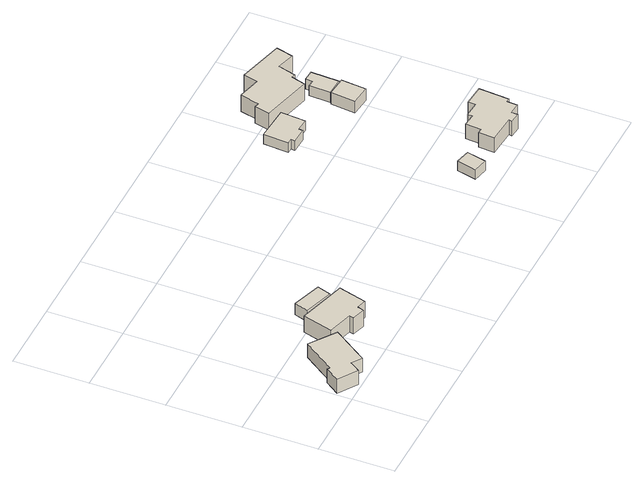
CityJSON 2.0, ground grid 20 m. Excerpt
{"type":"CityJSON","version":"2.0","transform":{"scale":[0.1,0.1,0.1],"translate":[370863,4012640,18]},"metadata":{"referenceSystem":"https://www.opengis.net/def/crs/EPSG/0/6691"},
"CityObjects":{
"building1":{"type":"Building","attributes":{"枝番":1,"利根川水系渡良瀬川洪水浸水想定区域（計画規模）.規模":"L1","利根川水系渡良瀬川洪水浸水想定区域（計画規模）.浸水ランク":"1","利根川水系渡良瀬川洪水浸水想定区域（計画規模）.浸水深":0.14,"利根川水系渡良瀬川洪水浸水想定区域（想定最大規模）.規模":"L2","利根川水系渡良瀬川洪水浸水想定区域（想定最大規模）.浸水ランク":"1","利根川水系渡良瀬川洪水浸水想定区域（想定最大規模）.浸水深":0.39,"利根川水系渡良瀬川洪水浸水想定区域（想定最大規模）.継続時間":6.2,"利根川水系利根川洪水浸水想定区域（計画規模）.規模":"L1","利根川水系利根川洪水浸水想定区域（計画規模）.浸水ランク":"1","利根川水系利根川洪水浸水想定区域（計画規模）.浸水深":0.301,"利根川水系利根川洪水浸水想定区域（想定最大規模）.規模":"L2","利根川水系利根川洪水浸水想定区域（想定最大規模）.浸水ランク":"2","利根川水系利根川洪水浸水想定区域（想定最大規模）.浸水深":2.53,"usage":"411","measuredHeight":5.4,"BuildingDetails.prefecture":"10","BuildingDetails.city":"10207","BuildingDetails.surveyYear":2016},"geometry":[{"type":"Solid","lod":"1","boundaries":[[[[0,1,2,3,4,5,6,7]],[[6,8,9,7]],[[5,10,8,6]],[[4,11,10,5]],[[3,12,11,4]],[[2,13,12,3]],[[1,14,13,2]],[[0,15,14,1]],[[7,9,15,0]],[[8,10,11,12,13,14,15,9]]]]}]},
"building2":{"type":"Building","attributes":{"枝番":1,"利根川水系渡良瀬川洪水浸水想定区域（想定最大規模）.規模":"L2","利根川水系渡良瀬川洪水浸水想定区域（想定最大規模）.浸水ランク":"1","利根川水系渡良瀬川洪水浸水想定区域（想定最大規模）.浸水深":0.28,"利根川水系利根川洪水浸水想定区域（計画規模）.規模":"L1","利根川水系利根川洪水浸水想定区域（計画規模）.浸水ランク":"1","利根川水系利根川洪水浸水想定区域（計画規模）.浸水深":0.201,"利根川水系利根川洪水浸水想定区域（想定最大規模）.規模":"L2","利根川水系利根川洪水浸水想定区域（想定最大規模）.浸水ランク":"2","利根川水系利根川洪水浸水想定区域（想定最大規模）.浸水深":2.43,"usage":"411","measuredHeight":7.3,"BuildingDetails.prefecture":"10","BuildingDetails.city":"10207","BuildingDetails.surveyYear":2016},"geometry":[{"type":"Solid","lod":"1","boundaries":[[[[16,17,18,19,20,21,22,23]],[[22,24,25,23]],[[21,26,24,22]],[[20,27,26,21]],[[19,28,27,20]],[[18,29,28,19]],[[17,30,29,18]],[[16,31,30,17]],[[23,25,31,16]],[[24,26,27,28,29,30,31,25]]]]}]},
"building3":{"type":"Building","attributes":{"枝番":1,"利根川水系渡良瀬川洪水浸水想定区域（想定最大規模）.規模":"L2","利根川水系渡良瀬川洪水浸水想定区域（想定最大規模）.浸水ランク":"1","利根川水系渡良瀬川洪水浸水想定区域（想定最大規模）.浸水深":0.28,"利根川水系利根川洪水浸水想定区域（計画規模）.規模":"L1","利根川水系利根川洪水浸水想定区域（計画規模）.浸水ランク":"1","利根川水系利根川洪水浸水想定区域（計画規模）.浸水深":0.101,"利根川水系利根川洪水浸水想定区域（想定最大規模）.規模":"L2","利根川水系利根川洪水浸水想定区域（想定最大規模）.浸水ランク":"2","利根川水系利根川洪水浸水想定区域（想定最大規模）.浸水深":2.43,"usage":"411","measuredHeight":3.9,"BuildingDetails.prefecture":"10","BuildingDetails.city":"10207","BuildingDetails.surveyYear":2016},"geometry":[{"type":"Solid","lod":"1","boundaries":[[[[32,33,34,35]],[[34,36,37,35]],[[33,38,36,34]],[[32,39,38,33]],[[35,37,39,32]],[[36,38,39,37]]]]}]},
"building4":{"type":"Building","attributes":{"枝番":1,"利根川水系利根川洪水浸水想定区域（想定最大規模）.規模":"L2","利根川水系利根川洪水浸水想定区域（想定最大規模）.浸水ランク":"2","利根川水系利根川洪水浸水想定区域（想定最大規模）.浸水深":1.73,"BuildingDetails.prefecture":"10","BuildingDetails.city":"10207"},"geometry":[{"type":"Solid","lod":"1","boundaries":[[[[40,41,42,43]],[[42,44,45,43]],[[41,46,44,42]],[[40,47,46,41]],[[43,45,47,40]],[[44,46,47,45]]]]}]},
"building5":{"type":"Building","attributes":{"枝番":1,"利根川水系渡良瀬川洪水浸水想定区域（想定最大規模）.規模":"L2","利根川水系利根川洪水浸水想定区域（想定最大規模）.規模":"L2","利根川水系利根川洪水浸水想定区域（想定最大規模）.浸水ランク":"2","利根川水系利根川洪水浸水想定区域（想定最大規模）.浸水深":1.93,"usage":"411","measuredHeight":13.6,"BuildingDetails.prefecture":"10","BuildingDetails.city":"10207","BuildingDetails.surveyYear":2016},"geometry":[{"type":"Solid","lod":"1","boundaries":[[[[48,49,50,51,52,53,54,55]],[[54,56,57,55]],[[53,58,56,54]],[[52,59,58,53]],[[51,60,59,52]],[[50,61,60,51]],[[49,62,61,50]],[[48,63,62,49]],[[55,57,63,48]],[[56,58,59,60,61,62,63,57]]]]}]},
"building6":{"type":"Building","attributes":{"枝番":1,"利根川水系利根川洪水浸水想定区域（想定最大規模）.規模":"L2","利根川水系利根川洪水浸水想定区域（想定最大規模）.浸水ランク":"2","利根川水系利根川洪水浸水想定区域（想定最大規模）.浸水深":1.73,"usage":"411","measuredHeight":5.8,"BuildingDetails.prefecture":"10","BuildingDetails.city":"10207","BuildingDetails.surveyYear":2016},"geometry":[{"type":"Solid","lod":"1","boundaries":[[[[64,65,66,67,68,69,70,71,72,73,74,75,76,77,78,79]],[[78,80,81,79]],[[77,82,80,78]],[[76,83,82,77]],[[75,84,83,76]],[[74,85,84,75]],[[73,86,85,74]],[[72,87,86,73]],[[71,88,87,72]],[[70,89,88,71]],[[69,90,89,70]],[[68,91,90,69]],[[67,92,91,68]],[[66,93,92,67]],[[65,94,93,66]],[[64,95,94,65]],[[79,81,95,64]],[[80,82,83,84,85,86,87,88,89,90,91,92,93,94,95,81]]]]}]},
"building7":{"type":"Building","attributes":{"枝番":1,"利根川水系渡良瀬川洪水浸水想定区域（計画規模）.規模":"L1","利根川水系渡良瀬川洪水浸水想定区域（計画規模）.浸水ランク":"1","利根川水系渡良瀬川洪水浸水想定区域（計画規模）.浸水深":0.4,"利根川水系渡良瀬川洪水浸水想定区域（計画規模）.継続時間":7.6,"利根川水系渡良瀬川洪水浸水想定区域（想定最大規模）.規模":"L2","利根川水系渡良瀬川洪水浸水想定区域（想定最大規模）.浸水ランク":"1","利根川水系渡良瀬川洪水浸水想定区域（想定最大規模）.浸水深":0.05,"利根川水系矢場川洪水浸水想定区域（想定最大規模）.規模":"L2","利根川水系矢場川洪水浸水想定区域（想定最大規模）.継続時間":5.3,"利根川水系多々良川洪水浸水想定区域（想定最大規模）.規模":"L2","利根川水系利根川洪水浸水想定区域（計画規模）.規模":"L1","利根川水系利根川洪水浸水想定区域（計画規模）.浸水ランク":"1","利根川水系利根川洪水浸水想定区域（計画規模）.浸水深":0.101,"利根川水系利根川洪水浸水想定区域（想定最大規模）.規模":"L2","利根川水系利根川洪水浸水想定区域（想定最大規模）.浸水ランク":"2","利根川水系利根川洪水浸水想定区域（想定最大規模）.浸水深":2.33,"usage":"411","measuredHeight":6,"BuildingDetails.prefecture":"10","BuildingDetails.city":"10207","BuildingDetails.surveyYear":2016},"geometry":[{"type":"Solid","lod":"1","boundaries":[[[[96,97,98,99,100,101,102,103,104,105,106,107]],[[106,108,109,107]],[[105,110,108,106]],[[104,111,110,105]],[[103,112,111,104]],[[102,113,112,103]],[[101,114,113,102]],[[100,115,114,101]],[[99,116,115,100]],[[98,117,116,99]],[[97,118,117,98]],[[96,119,118,97]],[[107,109,119,96]],[[108,110,111,112,113,114,115,116,117,118,119,109]]]]}]},
"building8":{"type":"Building","attributes":{"枝番":1,"利根川水系渡良瀬川洪水浸水想定区域（計画規模）.規模":"L1","利根川水系渡良瀬川洪水浸水想定区域（想定最大規模）.規模":"L2","利根川水系渡良瀬川洪水浸水想定区域（想定最大規模）.浸水ランク":"1","利根川水系渡良瀬川洪水浸水想定区域（想定最大規模）.浸水深":0.28,"利根川水系渡良瀬川洪水浸水想定区域（想定最大規模）.継続時間":6.7,"利根川水系利根川洪水浸水想定区域（計画規模）.規模":"L1","利根川水系利根川洪水浸水想定区域（計画規模）.浸水ランク":"1","利根川水系利根川洪水浸水想定区域（計画規模）.浸水深":0.401,"利根川水系利根川洪水浸水想定区域（想定最大規模）.規模":"L2","利根川水系利根川洪水浸水想定区域（想定最大規模）.浸水ランク":"2","利根川水系利根川洪水浸水想定区域（想定最大規模）.浸水深":2.63,"usage":"411","measuredHeight":4.1,"BuildingDetails.prefecture":"10","BuildingDetails.city":"10207","BuildingDetails.surveyYear":2016},"geometry":[{"type":"Solid","lod":"1","boundaries":[[[[120,121,122,123]],[[122,124,125,123]],[[121,126,124,122]],[[120,127,126,121]],[[123,125,127,120]],[[124,126,127,125]]]]}]},
"building9":{"type":"Building","attributes":{"枝番":1,"利根川水系渡良瀬川洪水浸水想定区域（計画規模）.規模":"L1","利根川水系渡良瀬川洪水浸水想定区域（想定最大規模）.規模":"L2","利根川水系渡良瀬川洪水浸水想定区域（想定最大規模）.浸水ランク":"2","利根川水系渡良瀬川洪水浸水想定区域（想定最大規模）.浸水深":0.51,"利根川水系渡良瀬川洪水浸水想定区域（想定最大規模）.継続時間":6.7,"利根川水系利根川洪水浸水想定区域（計画規模）.規模":"L1","利根川水系利根川洪水浸水想定区域（計画規模）.浸水ランク":"2","利根川水系利根川洪水浸水想定区域（計画規模）.浸水深":0.601,"利根川水系利根川洪水浸水想定区域（想定最大規模）.規模":"L2","利根川水系利根川洪水浸水想定区域（想定最大規模）.浸水ランク":"2","利根川水系利根川洪水浸水想定区域（想定最大規模）.浸水深":2.83,"measuredHeight":3.6,"BuildingDetails.prefecture":"10","BuildingDetails.city":"10207"},"geometry":[{"type":"Solid","lod":"1","boundaries":[[[[128,129,130,131,132,133]],[[132,134,135,133]],[[131,136,134,132]],[[130,137,136,131]],[[129,138,137,130]],[[128,139,138,129]],[[133,135,139,128]],[[134,136,137,138,139,135]]]]}]}
},
"vertices":[
[6,43,3],[32,81,3],[38,76,3],[98,161,3],[166,112,3],[102,19,3],[76,37,3],[57,9,3],[76,37,46],[57,9,46],[102,19,46],[166,112,46],[98,161,46],[38,76,46],[32,81,46],[6,43,46],
[216,93,7],[219,104,7],[152,123,7],[175,204,7],[304,167,7],[283,92,7],[257,99,7],[252,82,7],[257,99,58],[252,82,58],[283,92,58],[304,167,58],[175,204,58],[152,123,58],[219,104,58],[216,93,58],
[212,211,8],[224,249,8],[301,223,8],[289,186,8],[301,223,44],[289,186,44],[224,249,44],[212,211,44],
[847,52,14],[859,104,14],[898,95,14],[886,43,14],[898,95,44],[886,43,44],[859,104,44],[847,52,44],
[770,491,13],[771,501,13],[757,502,13],[762,570,13],[853,564,13],[848,497,13],[814,499,13],[813,488,13],[814,499,43],[813,488,43],[848,497,43],[853,564,43],[762,570,43],[757,502,43],[771,501,43],[770,491,43],
[1028,36,14],[1029,45,14],[955,50,14],[958,93,14],[971,92,14],[974,134,14],[1008,131,14],[1009,144,14],[1049,141,14],[1050,161,14],[1106,157,14],[1100,76,14],[1090,77,14],[1088,49,14],[1058,51,14],[1057,34,14],[1058,51,60],[1057,34,60],[1088,49,60],[1090,77,60],[1100,76,60],[1106,157,60],[1050,161,60],[1049,141,60],[1009,144,60],[1008,131,60],[974,134,60],[971,92,60],[958,93,60],[955,50,60],[1029,45,60],[1028,36,60],
[825,583,2],[835,624,2],[848,621,2],[861,672,2],[921,657,2],[930,695,2],[1053,663,2],[1041,617,2],[994,631,2],[980,584,2],[970,587,2],[959,549,2],[970,587,54],[959,549,54],[980,584,54],[994,631,54],[1041,617,54],[1053,663,54],[930,695,54],[921,657,54],[861,672,54],[848,621,54],[835,624,54],[825,583,54],
[961,418,6],[968,484,6],[1020,479,6],[1014,413,6],[1020,479,43],[1014,413,43],[968,484,43],[961,418,43],
[972,487,7],[975,544,7],[992,543,7],[993,562,7],[1022,560,7],[1019,485,7],[1022,560,38],[1019,485,38],[993,562,38],[992,543,38],[975,544,38],[972,487,38]
]}
